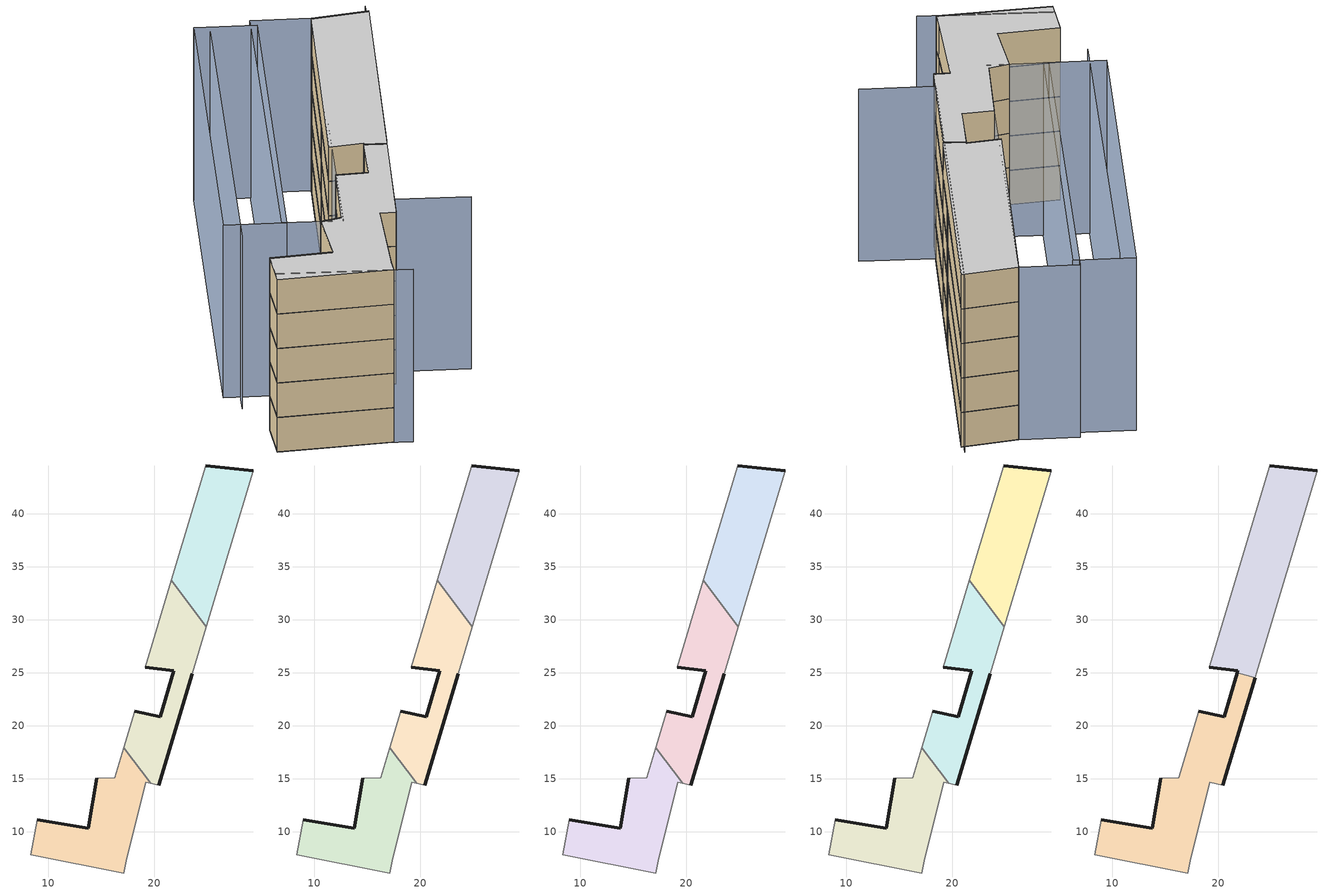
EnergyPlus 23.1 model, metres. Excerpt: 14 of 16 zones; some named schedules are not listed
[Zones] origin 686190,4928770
91636ae3e21e2e3b_F0_dwelling_0
 floor ground (EU_floor_Construction): 24.91,29.35 29.34,44.07 24.86,44.52 21.6,33.73 z0
 wall outside (EU_wall_Construction): 24.86,44.52 29.34,44.07 z0:3
 wall adiabatic (EU_wall_Construction): 21.6,33.73 24.86,44.52 / 29.34,44.07 24.91,29.35 z0:3
 wall to 91636ae3e21e2e3b_F0_dwelling_1 (EU_wall_Construction): 24.91,29.35 21.6,33.73 z0:3
91636ae3e21e2e3b_F0_dwelling_1
 floor ground (EU_floor_Construction): 20.4,14.4 23.59,24.94 24.91,29.35 21.6,33.73 19.13,25.54 21.84,25.18 20.57,20.88 18.15,21.37 17.1,17.93 19.63,14.58 z0
 wall outside (EU_wall_Construction): 23.59,24.94 20.4,14.4 / 18.15,21.37 20.57,20.88 21.84,25.18 19.13,25.54 z0:3
 wall adiabatic (EU_wall_Construction): 19.13,25.54 21.6,33.73 / 24.91,29.35 23.59,24.94 / 20.4,14.4 19.63,14.58 / 17.1,17.93 18.15,21.37 z0:3
 wall to 91636ae3e21e2e3b_F0_dwelling_2 (EU_wall_Construction): 19.63,14.58 17.1,17.93 z0:3
91636ae3e21e2e3b_F0_dwelling_2
 floor ground (EU_floor_Construction): 17.12,6.12 17.33,7.27 19.19,14.69 19.63,14.58 17.1,17.93 16.24,15.11 14.54,15.07 13.74,10.34 8.96,11.15 8.32,7.82 z0
 wall outside (EU_wall_Construction): 8.96,11.15 13.74,10.34 14.54,15.07 z0:3
 wall adiabatic (EU_wall_Construction): 19.63,14.58 19.19,14.69 17.33,7.27 17.12,6.12 8.32,7.82 8.96,11.15 / 14.54,15.07 16.24,15.11 17.1,17.93 z0:3
91636ae3e21e2e3b_F1_dwelling_0
 floor to 91636ae3e21e2e3b_F0_dwelling_0 (EU_floor_Construction): 24.91,29.35 29.34,44.07 24.86,44.52 21.6,33.73 z3
 wall outside (EU_wall_Construction): 24.86,44.52 29.34,44.07 z3:6
 wall adiabatic (EU_wall_Construction): 21.6,33.73 24.86,44.52 / 29.34,44.07 24.91,29.35 z3:6
 wall to 91636ae3e21e2e3b_F1_dwelling_1 (EU_wall_Construction): 24.91,29.35 21.6,33.73 z3:6
91636ae3e21e2e3b_F1_dwelling_1
 floor to 91636ae3e21e2e3b_F0_dwelling_1 (EU_floor_Construction): 20.4,14.4 23.59,24.94 24.91,29.35 21.6,33.73 19.13,25.54 21.84,25.18 20.57,20.88 18.15,21.37 17.1,17.93 19.63,14.58 z3
 wall outside (EU_wall_Construction): 23.59,24.94 20.4,14.4 / 18.15,21.37 20.57,20.88 21.84,25.18 19.13,25.54 z3:6
 wall adiabatic (EU_wall_Construction): 19.13,25.54 21.6,33.73 / 24.91,29.35 23.59,24.94 / 20.4,14.4 19.63,14.58 / 17.1,17.93 18.15,21.37 z3:6
 wall to 91636ae3e21e2e3b_F1_dwelling_2 (EU_wall_Construction): 19.63,14.58 17.1,17.93 z3:6
91636ae3e21e2e3b_F1_dwelling_2
 floor to 91636ae3e21e2e3b_F0_dwelling_2 (EU_floor_Construction): 17.12,6.12 17.33,7.27 19.19,14.69 19.63,14.58 17.1,17.93 16.24,15.11 14.54,15.07 13.74,10.34 8.96,11.15 8.32,7.82 z3
 wall outside (EU_wall_Construction): 8.96,11.15 13.74,10.34 14.54,15.07 z3:6
 wall adiabatic (EU_wall_Construction): 19.63,14.58 19.19,14.69 17.33,7.27 17.12,6.12 8.32,7.82 8.96,11.15 / 14.54,15.07 16.24,15.11 17.1,17.93 z3:6
91636ae3e21e2e3b_F2_dwelling_0
 floor to 91636ae3e21e2e3b_F1_dwelling_0 (EU_floor_Construction): 24.91,29.35 29.34,44.07 24.86,44.52 21.6,33.73 z6
 wall outside (EU_wall_Construction): 24.86,44.52 29.34,44.07 z6:9
 wall adiabatic (EU_wall_Construction): 21.6,33.73 24.86,44.52 / 29.34,44.07 24.91,29.35 z6:9
 wall to 91636ae3e21e2e3b_F2_dwelling_1 (EU_wall_Construction): 24.91,29.35 21.6,33.73 z6:9
91636ae3e21e2e3b_F2_dwelling_1
 floor to 91636ae3e21e2e3b_F1_dwelling_1 (EU_floor_Construction): 20.4,14.4 23.59,24.94 24.91,29.35 21.6,33.73 19.13,25.54 21.84,25.18 20.57,20.88 18.15,21.37 17.1,17.93 19.63,14.58 z6
 wall outside (EU_wall_Construction): 23.59,24.94 20.4,14.4 / 18.15,21.37 20.57,20.88 21.84,25.18 19.13,25.54 z6:9
 wall adiabatic (EU_wall_Construction): 19.13,25.54 21.6,33.73 / 24.91,29.35 23.59,24.94 / 20.4,14.4 19.63,14.58 / 17.1,17.93 18.15,21.37 z6:9
 wall to 91636ae3e21e2e3b_F2_dwelling_2 (EU_wall_Construction): 19.63,14.58 17.1,17.93 z6:9
91636ae3e21e2e3b_F2_dwelling_2
 floor to 91636ae3e21e2e3b_F1_dwelling_2 (EU_floor_Construction): 17.12,6.12 17.33,7.27 19.19,14.69 19.63,14.58 17.1,17.93 16.24,15.11 14.54,15.07 13.74,10.34 8.96,11.15 8.32,7.82 z6
 wall outside (EU_wall_Construction): 8.96,11.15 13.74,10.34 14.54,15.07 z6:9
 wall adiabatic (EU_wall_Construction): 19.63,14.58 19.19,14.69 17.33,7.27 17.12,6.12 8.32,7.82 8.96,11.15 / 14.54,15.07 16.24,15.11 17.1,17.93 z6:9
91636ae3e21e2e3b_F3_dwelling_0
 floor to 91636ae3e21e2e3b_F2_dwelling_0 (EU_floor_Construction): 24.91,29.35 29.34,44.07 24.86,44.52 21.6,33.73 z9
 wall outside (EU_wall_Construction): 24.86,44.52 29.34,44.07 z9:12
 wall adiabatic (EU_wall_Construction): 21.6,33.73 24.86,44.52 / 29.34,44.07 24.91,29.35 z9:12
 wall to 91636ae3e21e2e3b_F3_dwelling_1 (EU_wall_Construction): 24.91,29.35 21.6,33.73 z9:12
91636ae3e21e2e3b_F3_dwelling_1
 floor to 91636ae3e21e2e3b_F2_dwelling_1 (EU_floor_Construction): 20.4,14.4 23.59,24.94 24.91,29.35 21.6,33.73 19.13,25.54 21.84,25.18 20.57,20.88 18.15,21.37 17.1,17.93 19.63,14.58 z9
 wall outside (EU_wall_Construction): 23.59,24.94 20.4,14.4 / 18.15,21.37 20.57,20.88 21.84,25.18 19.13,25.54 z9:12
 wall adiabatic (EU_wall_Construction): 19.13,25.54 21.6,33.73 / 24.91,29.35 23.59,24.94 / 20.4,14.4 19.63,14.58 / 17.1,17.93 18.15,21.37 z9:12
 wall to 91636ae3e21e2e3b_F3_dwelling_2 (EU_wall_Construction): 19.63,14.58 17.1,17.93 z9:12
91636ae3e21e2e3b_F3_dwelling_2
 floor to 91636ae3e21e2e3b_F2_dwelling_2 (EU_floor_Construction): 17.12,6.12 17.33,7.27 19.19,14.69 19.63,14.58 17.1,17.93 16.24,15.11 14.54,15.07 13.74,10.34 8.96,11.15 8.32,7.82 z9
 wall outside (EU_wall_Construction): 8.96,11.15 13.74,10.34 14.54,15.07 z9:12
 wall adiabatic (EU_wall_Construction): 19.63,14.58 19.19,14.69 17.33,7.27 17.12,6.12 8.32,7.82 8.96,11.15 / 14.54,15.07 16.24,15.11 17.1,17.93 z9:12
91636ae3e21e2e3b_F4_dwelling_0
 floor to 91636ae3e21e2e3b_F3_dwelling_2 (EU_floor_Construction): 17.12,6.12 17.33,7.27 19.19,14.69 19.63,14.58 17.1,17.93 16.24,15.11 14.54,15.07 13.74,10.34 8.96,11.15 8.32,7.82 z12
 floor to 91636ae3e21e2e3b_F3_dwelling_1 (EU_floor_Construction): 20.4,14.4 23.46,24.52 21.79,25.02 20.57,20.88 18.15,21.37 17.1,17.93 19.63,14.58 z12
 wall outside (EU_wall_Construction): 18.15,21.37 20.57,20.88 21.79,25.02 / 23.46,24.52 20.4,14.4 / 8.96,11.15 13.74,10.34 14.54,15.07 z12:15
 wall adiabatic (EU_wall_Construction): 20.4,14.4 19.19,14.69 17.33,7.27 17.12,6.12 8.32,7.82 8.96,11.15 / 14.54,15.07 16.24,15.11 18.15,21.37 z12:15
 wall to 91636ae3e21e2e3b_F4_dwelling_1 (EU_wall_Construction): 21.79,25.02 23.46,24.52 z12:15
 ceiling to 91636ae3e21e2e3b_F5_dwelling_0 (EU_floor_Construction): 23.46,24.52 20.4,14.4 19.19,14.69 17.33,7.27 17.12,6.12 8.32,7.82 8.96,11.15 13.74,10.34 14.54,15.07 16.24,15.11 18.15,21.37 20.57,20.88 21.79,25.02 z15
91636ae3e21e2e3b_F4_dwelling_1
 floor to 91636ae3e21e2e3b_F3_dwelling_0 (EU_floor_Construction): 24.91,29.35 29.34,44.07 24.86,44.52 21.6,33.73 z12
 floor to 91636ae3e21e2e3b_F3_dwelling_1 (EU_floor_Construction): 23.59,24.94 24.91,29.35 21.6,33.73 19.13,25.54 21.84,25.18 21.79,25.02 23.46,24.52 z12
 wall outside (EU_wall_Construction): 21.79,25.02 21.84,25.18 19.13,25.54 / 24.86,44.52 29.34,44.07 z12:15
 wall adiabatic (EU_wall_Construction): 19.13,25.54 24.86,44.52 / 29.34,44.07 23.59,24.94 23.46,24.52 z12:15
 ceiling to 91636ae3e21e2e3b_F5_dwelling_1 (EU_floor_Construction): 29.34,44.07 23.59,24.94 23.46,24.52 21.79,25.02 21.84,25.18 19.13,25.54 24.86,44.52 z15
shading: 8.59,8.7 18.54,5.69 / 26.57,14.61 20.96,16.25 / 20.96,16.25 29.36,44.87 / 16.96,45.29 8.17,14.96 / 24.86,44.52 16.18,14.58 / 16.18,14.58 11.68,15.89 / 11.68,15.89 20.36,45.82 / 20.36,45.82 24.86,44.52 / 20.64,44.95 12.06,15.74 / 12.06,15.74 7.42,17.1 / 7.42,17.1 16,46.31 / 16,46.31 20.64,44.95 z0:15
[Building]
EU S2 Campaign: North Axis=0; Terrain=City; Solar Distribution=FullExterior
[Site:Location]
Bologna: Latitude=44.5; Longitude=11.25; Time Zone=1; Elevation=37
[SizingPeriod:WeatherFileDays]
AnnualSizingPeriod: Begin Month=1; Begin Day of Month=1; End Month=12; End Day of Month=31; Day of Week for Start Day=Monday; Use Weather File Daylight Saving Period=No; Use Weather File Rain and Snow Indicators=No
[MATERIAL]
EU_InternalMass_Material: Roughness=MediumRough; Thickness=0.1; Conductivity=1; Density=1800; Specific Heat=900; Thermal Absorptance=0.9; Solar Absorptance=0.7; Visible Absorptance=0.7
[MATERIAL:NOMASS] Roughness=MediumRough; Thermal Absorptance=0.9; Solar Absorptance=0.7; Visible Absorptance=0.7
Name | Thermal Resistance
EU_wall_NoMass | 0.905828
EU_floor_NoMass | 0.67114
[CONSTRUCTION]
EU_wall_Construction: EU_wall_NoMass
EU_floor_Construction: EU_floor_NoMass
EU_InternalMass_Construction: EU_InternalMass_Material
[ZONE] Type=1; Multiplier=1; Ceiling Height=autocalculate; Floor Area=autocalculate; Part of Total Floor Area=Yes
Name | Volume
91636ae3e21e2e3b_F0_dwelling_0; 91636ae3e21e2e3b_F1_dwelling_0; 91636ae3e21e2e3b_F2_dwelling_0; 91636ae3e21e2e3b_F3_dwelling_0 | 176.951
91636ae3e21e2e3b_F4_dwelling_0 | 264.763
91636ae3e21e2e3b_F0_dwelling_1; 91636ae3e21e2e3b_F1_dwelling_1; 91636ae3e21e2e3b_F2_dwelling_1; 91636ae3e21e2e3b_F3_dwelling_1 | 176.949
91636ae3e21e2e3b_F4_dwelling_1 | 266.089
91636ae3e21e2e3b_F0_dwelling_2; 91636ae3e21e2e3b_F1_dwelling_2; 91636ae3e21e2e3b_F2_dwelling_2; 91636ae3e21e2e3b_F3_dwelling_2 | 176.955
[INTERNALMASS] Construction=EU_InternalMass_Construction
Name | Zone or ZoneList | Surface Area
91636ae3e21e2e3b_F0_dwelling_0_EU_InternalMass | 91636ae3e21e2e3b_F0_dwelling_0 | 58.9836
91636ae3e21e2e3b_F0_dwelling_1_EU_InternalMass | 91636ae3e21e2e3b_F0_dwelling_1 | 58.9832
91636ae3e21e2e3b_F0_dwelling_2_EU_InternalMass | 91636ae3e21e2e3b_F0_dwelling_2 | 58.9848
91636ae3e21e2e3b_F1_dwelling_0_EU_InternalMass | 91636ae3e21e2e3b_F1_dwelling_0 | 58.9836
91636ae3e21e2e3b_F1_dwelling_1_EU_InternalMass | 91636ae3e21e2e3b_F1_dwelling_1 | 58.9832
91636ae3e21e2e3b_F1_dwelling_2_EU_InternalMass | 91636ae3e21e2e3b_F1_dwelling_2 | 58.9848
91636ae3e21e2e3b_F2_dwelling_0_EU_InternalMass | 91636ae3e21e2e3b_F2_dwelling_0 | 58.9836
91636ae3e21e2e3b_F2_dwelling_1_EU_InternalMass | 91636ae3e21e2e3b_F2_dwelling_1 | 58.9832
91636ae3e21e2e3b_F2_dwelling_2_EU_InternalMass | 91636ae3e21e2e3b_F2_dwelling_2 | 58.9848
91636ae3e21e2e3b_F3_dwelling_0_EU_InternalMass | 91636ae3e21e2e3b_F3_dwelling_0 | 58.9836
91636ae3e21e2e3b_F3_dwelling_1_EU_InternalMass | 91636ae3e21e2e3b_F3_dwelling_1 | 58.9832
91636ae3e21e2e3b_F3_dwelling_2_EU_InternalMass | 91636ae3e21e2e3b_F3_dwelling_2 | 58.9848
91636ae3e21e2e3b_F4_dwelling_0_EU_InternalMass | 91636ae3e21e2e3b_F4_dwelling_0 | 88.2543
91636ae3e21e2e3b_F4_dwelling_1_EU_InternalMass | 91636ae3e21e2e3b_F4_dwelling_1 | 88.6959
[OTHEREQUIPMENT] Fuel Type=Electricity; Design Level Calculation Method=Watts/Area; Power per Zone Floor Area=1; Fraction Latent=0; Fraction Radiant=0; Fraction Lost=0; Carbon Dioxide Generation Rate=0; EndUse Subcategory=EU_Step8_InternalGains
Name | Zone or ZoneList or Space or SpaceList | Schedule
EU_Step8_InternalGain_91636ae3e21e2e3b_F0_dwelling_0_f000 | 91636ae3e21e2e3b_F0_dwelling_0 | EU_Step8_GainSchedule_91636ae3e21e2e3b_F0_dwelling_0_f000
EU_Step8_InternalGain_91636ae3e21e2e3b_F0_dwelling_1_f000 | 91636ae3e21e2e3b_F0_dwelling_1 | EU_Step8_GainSchedule_91636ae3e21e2e3b_F0_dwelling_1_f000
EU_Step8_InternalGain_91636ae3e21e2e3b_F0_dwelling_2_f000 | 91636ae3e21e2e3b_F0_dwelling_2 | EU_Step8_GainSchedule_91636ae3e21e2e3b_F0_dwelling_2_f000
EU_Step8_InternalGain_91636ae3e21e2e3b_F1_dwelling_0_f000 | 91636ae3e21e2e3b_F1_dwelling_0 | EU_Step8_GainSchedule_91636ae3e21e2e3b_F1_dwelling_0_f000
EU_Step8_InternalGain_91636ae3e21e2e3b_F1_dwelling_1_f000 | 91636ae3e21e2e3b_F1_dwelling_1 | EU_Step8_GainSchedule_91636ae3e21e2e3b_F1_dwelling_1_f000
EU_Step8_InternalGain_91636ae3e21e2e3b_F1_dwelling_2_f000 | 91636ae3e21e2e3b_F1_dwelling_2 | EU_Step8_GainSchedule_91636ae3e21e2e3b_F1_dwelling_2_f000
EU_Step8_InternalGain_91636ae3e21e2e3b_F2_dwelling_0_f000 | 91636ae3e21e2e3b_F2_dwelling_0 | EU_Step8_GainSchedule_91636ae3e21e2e3b_F2_dwelling_0_f000
EU_Step8_InternalGain_91636ae3e21e2e3b_F2_dwelling_1_f000 | 91636ae3e21e2e3b_F2_dwelling_1 | EU_Step8_GainSchedule_91636ae3e21e2e3b_F2_dwelling_1_f000
EU_Step8_InternalGain_91636ae3e21e2e3b_F2_dwelling_2_f000 | 91636ae3e21e2e3b_F2_dwelling_2 | EU_Step8_GainSchedule_91636ae3e21e2e3b_F2_dwelling_2_f000
EU_Step8_InternalGain_91636ae3e21e2e3b_F3_dwelling_0_f000 | 91636ae3e21e2e3b_F3_dwelling_0 | EU_Step8_GainSchedule_91636ae3e21e2e3b_F3_dwelling_0_f000
EU_Step8_InternalGain_91636ae3e21e2e3b_F3_dwelling_1_f000 | 91636ae3e21e2e3b_F3_dwelling_1 | EU_Step8_GainSchedule_91636ae3e21e2e3b_F3_dwelling_1_f000
EU_Step8_InternalGain_91636ae3e21e2e3b_F3_dwelling_2_f000 | 91636ae3e21e2e3b_F3_dwelling_2 | EU_Step8_GainSchedule_91636ae3e21e2e3b_F3_dwelling_2_f000
EU_Step8_InternalGain_91636ae3e21e2e3b_F4_dwelling_0_f000 | 91636ae3e21e2e3b_F4_dwelling_0 | EU_Step8_GainSchedule_91636ae3e21e2e3b_F4_dwelling_0_f000
EU_Step8_InternalGain_91636ae3e21e2e3b_F4_dwelling_1_f000 | 91636ae3e21e2e3b_F4_dwelling_1 | EU_Step8_GainSchedule_91636ae3e21e2e3b_F4_dwelling_1_f000
[ZONEVENTILATION:DESIGNFLOWRATE] Schedule=EU_AlwaysOn; Design Flow Rate Calculation Method=AirChanges/Hour; Air Changes per Hour=0.73129; Ventilation Type=Natural; Fan Pressure Rise=0; Fan Total Efficiency=1; Constant Term Coefficient=1; Temperature Term Coefficient=0; Velocity Term Coefficient=0; Velocity Squared Term Coefficient=0; Minimum Indoor Temperature=-100; Maximum Indoor Temperature=100; Delta Temperature=-100; Minimum Outdoor Temperature=-100; Maximum Outdoor Temperature=100; Maximum Wind Speed=40
Name | Zone or ZoneList or Space or SpaceList
EU_ConstantAir_91636ae3e21e2e3b_F0_dwelling_0 | 91636ae3e21e2e3b_F0_dwelling_0
EU_ConstantAir_91636ae3e21e2e3b_F0_dwelling_1 | 91636ae3e21e2e3b_F0_dwelling_1
EU_ConstantAir_91636ae3e21e2e3b_F0_dwelling_2 | 91636ae3e21e2e3b_F0_dwelling_2
EU_ConstantAir_91636ae3e21e2e3b_F1_dwelling_0 | 91636ae3e21e2e3b_F1_dwelling_0
EU_ConstantAir_91636ae3e21e2e3b_F1_dwelling_1 | 91636ae3e21e2e3b_F1_dwelling_1
EU_ConstantAir_91636ae3e21e2e3b_F1_dwelling_2 | 91636ae3e21e2e3b_F1_dwelling_2
EU_ConstantAir_91636ae3e21e2e3b_F2_dwelling_0 | 91636ae3e21e2e3b_F2_dwelling_0
EU_ConstantAir_91636ae3e21e2e3b_F2_dwelling_1 | 91636ae3e21e2e3b_F2_dwelling_1
EU_ConstantAir_91636ae3e21e2e3b_F2_dwelling_2 | 91636ae3e21e2e3b_F2_dwelling_2
EU_ConstantAir_91636ae3e21e2e3b_F3_dwelling_0 | 91636ae3e21e2e3b_F3_dwelling_0
EU_ConstantAir_91636ae3e21e2e3b_F3_dwelling_1 | 91636ae3e21e2e3b_F3_dwelling_1
EU_ConstantAir_91636ae3e21e2e3b_F3_dwelling_2 | 91636ae3e21e2e3b_F3_dwelling_2
EU_ConstantAir_91636ae3e21e2e3b_F4_dwelling_0 | 91636ae3e21e2e3b_F4_dwelling_0
EU_ConstantAir_91636ae3e21e2e3b_F4_dwelling_1 | 91636ae3e21e2e3b_F4_dwelling_1
[HVACTEMPLATE:THERMOSTAT] Constant Heating Setpoint=20; Constant Cooling Setpoint=50
EU_HeatOnly_91636ae3e21e2e3b_F0_dwelling_0; EU_HeatOnly_91636ae3e21e2e3b_F0_dwelling_1; EU_HeatOnly_91636ae3e21e2e3b_F0_dwelling_2; EU_HeatOnly_91636ae3e21e2e3b_F1_dwelling_0; EU_HeatOnly_91636ae3e21e2e3b_F1_dwelling_1; EU_HeatOnly_91636ae3e21e2e3b_F1_dwelling_2; EU_HeatOnly_91636ae3e21e2e3b_F2_dwelling_0; EU_HeatOnly_91636ae3e21e2e3b_F2_dwelling_1; EU_HeatOnly_91636ae3e21e2e3b_F2_dwelling_2; EU_HeatOnly_91636ae3e21e2e3b_F3_dwelling_0; EU_HeatOnly_91636ae3e21e2e3b_F3_dwelling_1; EU_HeatOnly_91636ae3e21e2e3b_F3_dwelling_2; EU_HeatOnly_91636ae3e21e2e3b_F4_dwelling_0; EU_HeatOnly_91636ae3e21e2e3b_F4_dwelling_1; EU_HeatOnly_91636ae3e21e2e3b_F5_dwelling_0; EU_HeatOnly_91636ae3e21e2e3b_F5_dwelling_1
[HVACTEMPLATE:ZONE:IDEALLOADSAIRSYSTEM] System Availability Schedule=EU_AlwaysOn; Maximum Heating Supply Air Temperature=50; Minimum Cooling Supply Air Temperature=13; Maximum Heating Supply Air Humidity Ratio=0.0156; Minimum Cooling Supply Air Humidity Ratio=0.0077; Heating Limit=NoLimit; Cooling Limit=NoLimit; Heating Availability Schedule=EU_AlwaysOn; Cooling Availability Schedule=EU_CoolingOff; Dehumidification Control Type=ConstantSensibleHeatRatio; Cooling Sensible Heat Ratio=0.7; Dehumidification Setpoint=60; Humidification Control Type=None; Humidification Setpoint=30; Outdoor Air Method=None; Outdoor Air Flow Rate per Person=0.00944; Outdoor Air Flow Rate per Zone Floor Area=0; Outdoor Air Flow Rate per Zone=0; Demand Controlled Ventilation Type=None; Outdoor Air Economizer Type=NoEconomizer; Heat Recovery Type=None; Sensible Heat Recovery Effectiveness=0.7; Latent Heat Recovery Effectiveness=0.65
Name | Template Thermostat
91636ae3e21e2e3b_F0_dwelling_0 | EU_HeatOnly_91636ae3e21e2e3b_F0_dwelling_0
91636ae3e21e2e3b_F0_dwelling_1 | EU_HeatOnly_91636ae3e21e2e3b_F0_dwelling_1
91636ae3e21e2e3b_F0_dwelling_2 | EU_HeatOnly_91636ae3e21e2e3b_F0_dwelling_2
91636ae3e21e2e3b_F1_dwelling_0 | EU_HeatOnly_91636ae3e21e2e3b_F1_dwelling_0
91636ae3e21e2e3b_F1_dwelling_1 | EU_HeatOnly_91636ae3e21e2e3b_F1_dwelling_1
91636ae3e21e2e3b_F1_dwelling_2 | EU_HeatOnly_91636ae3e21e2e3b_F1_dwelling_2
91636ae3e21e2e3b_F2_dwelling_0 | EU_HeatOnly_91636ae3e21e2e3b_F2_dwelling_0
91636ae3e21e2e3b_F2_dwelling_1 | EU_HeatOnly_91636ae3e21e2e3b_F2_dwelling_1
91636ae3e21e2e3b_F2_dwelling_2 | EU_HeatOnly_91636ae3e21e2e3b_F2_dwelling_2
91636ae3e21e2e3b_F3_dwelling_0 | EU_HeatOnly_91636ae3e21e2e3b_F3_dwelling_0
91636ae3e21e2e3b_F3_dwelling_1 | EU_HeatOnly_91636ae3e21e2e3b_F3_dwelling_1
91636ae3e21e2e3b_F3_dwelling_2 | EU_HeatOnly_91636ae3e21e2e3b_F3_dwelling_2
91636ae3e21e2e3b_F4_dwelling_0 | EU_HeatOnly_91636ae3e21e2e3b_F4_dwelling_0
91636ae3e21e2e3b_F4_dwelling_1 | EU_HeatOnly_91636ae3e21e2e3b_F4_dwelling_1
